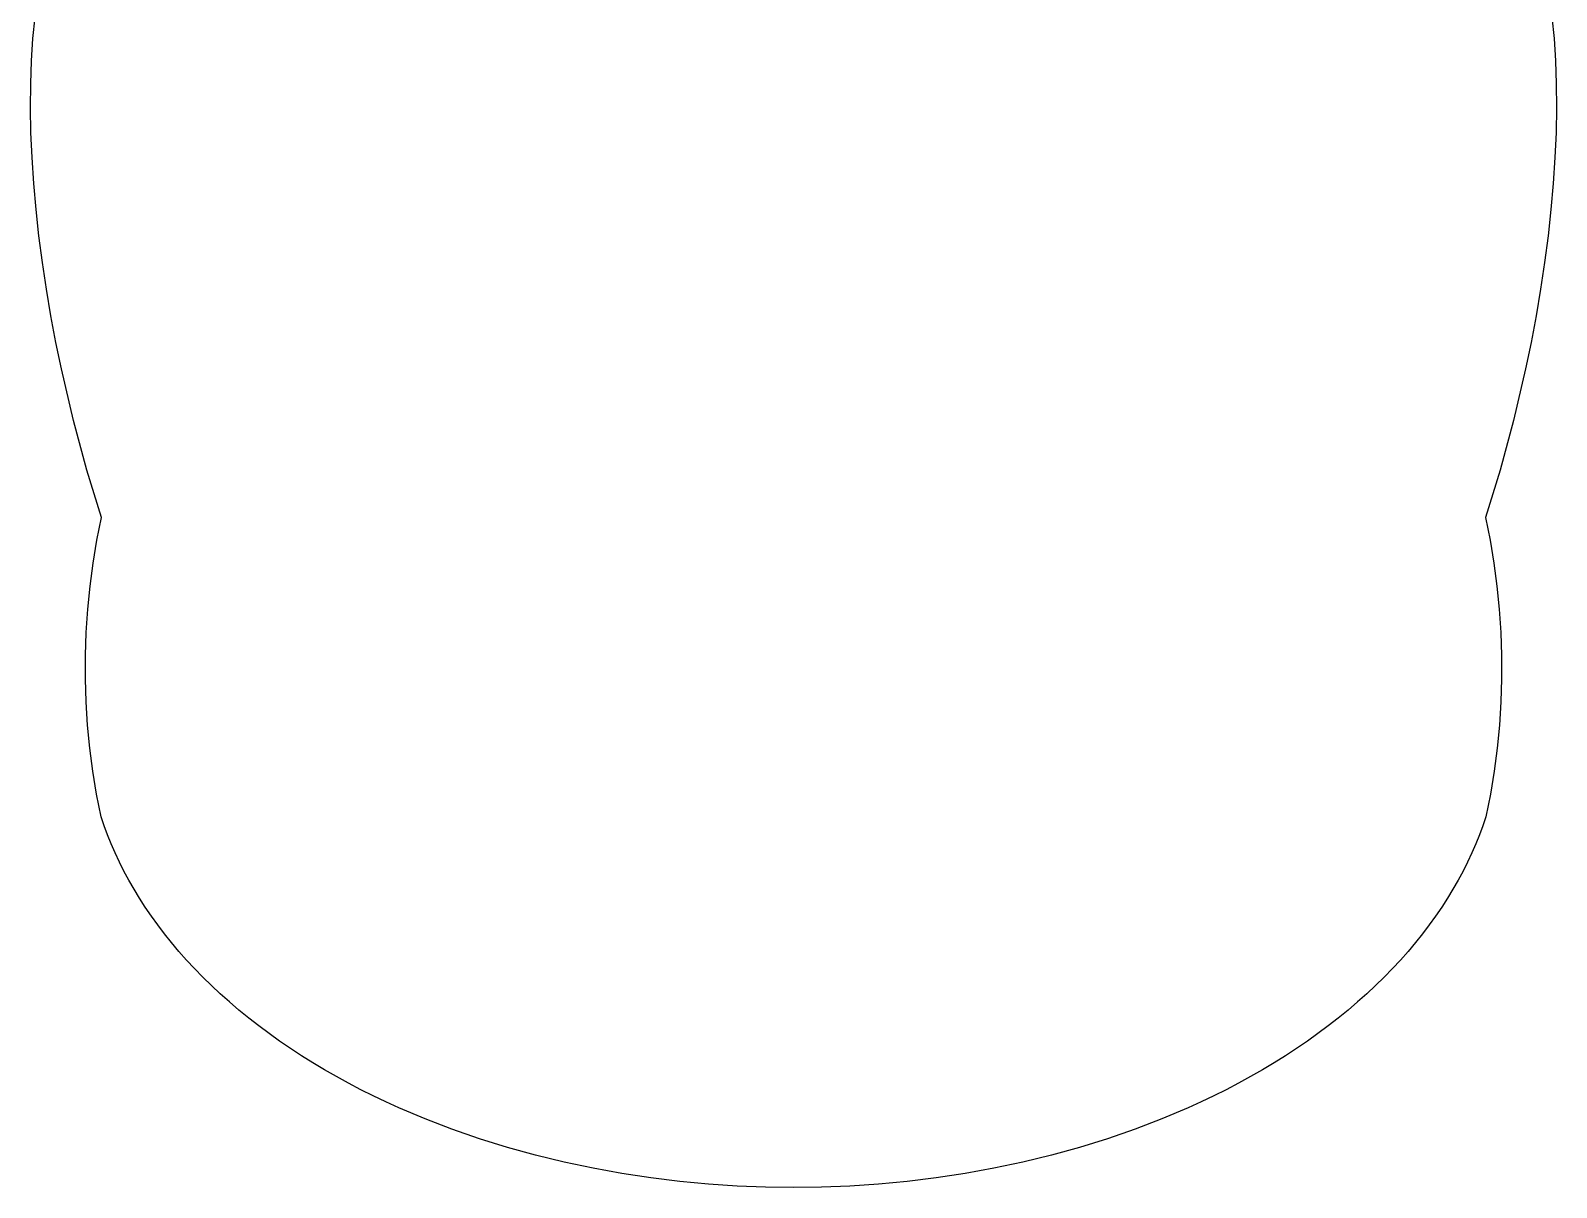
# Model space of a CAD drawing. Header units: millimetres. Extents: x -103 to 223, y -22 to 242.
# Drawn here: x -50.7 to 12.7, y -21.3 to 26.8 of the extents above; entities that cross this region are included whole.
import ezdxf

# ---------------------------------------------------------------- set-up
doc = ezdxf.new("R2010")
doc.units = ezdxf.units.MM
doc.layers.add('Capa 01', color=1, linetype='Continuous', true_color=0xff0000)

msp = doc.modelspace()

# ---------------------------------------------------------------- linework, layer by layer
at = {"layer": 'Capa 01'}
for p, q in [((-50.6, 26.44), (-50.514, 27.323)), ((12.511, 27.323), (12.596, 26.44)), ((-50.66, 25.516), (-50.6, 26.44)), ((12.596, 26.44), (12.656, 25.516)), ((-50.694, 24.556), (-50.66, 25.516)), ((12.656, 25.516), (12.691, 24.556)), ((-50.702, 23.562), (-50.694, 24.556)), ((12.691, 24.556), (12.698, 23.562)), ((-50.683, 22.538), (-50.702, 23.562)), ((12.698, 23.562), (12.68, 22.538)), ((-50.639, 21.488), (-50.683, 22.538)), ((12.68, 22.538), (12.635, 21.488)), ((-50.568, 20.418), (-50.639, 21.488)), ((12.635, 21.488), (12.565, 20.418)), ((-50.473, 19.331), (-50.568, 20.418)), ((12.565, 20.418), (12.469, 19.331)), ((-50.352, 18.232), (-50.473, 19.331)), ((12.469, 19.331), (12.349, 18.232)), ((-50.208, 17.125), (-50.352, 18.232)), ((12.349, 18.232), (12.205, 17.125)), ((-50.042, 16.015), (-50.208, 17.125)), ((12.205, 17.125), (12.039, 16.015)), ((-49.854, 14.906), (-50.042, 16.015)), ((12.039, 16.015), (11.851, 14.906)), ((-49.646, 13.802), (-49.854, 14.906)), ((11.851, 14.906), (11.643, 13.802)), ((-49.419, 12.708), (-49.646, 13.802)), ((11.643, 13.802), (11.416, 12.708)), ((-48.916, 10.563), (-49.419, 12.708)), ((11.416, 12.708), (10.913, 10.563)), ((-48.357, 8.497), (-48.916, 10.563)), ((10.913, 10.563), (10.354, 8.497)), ((-47.755, 6.53), (-48.357, 8.497)), ((10.354, 8.497), (9.752, 6.53)), ((-47.944, 5.585), (-47.755, 6.53)), ((9.752, 6.53), (9.941, 5.585)), ((-48.102, 4.634), (-47.944, 5.585)), ((9.941, 5.585), (10.099, 4.634)), ((-48.229, 3.678), (-48.102, 4.634)), ((10.099, 4.634), (10.226, 3.678)), ((-48.325, 2.719), (-48.229, 3.678)), ((10.226, 3.678), (10.322, 2.719)), ((-48.389, 1.757), (-48.325, 2.719)), ((10.322, 2.719), (10.386, 1.757)), ((-48.422, 0.794), (-48.389, 1.757)), ((10.386, 1.757), (10.419, 0.794)), ((-48.423, -0.17), (-48.422, 0.794)), ((10.419, 0.794), (10.42, -0.17)), ((-48.393, -1.134), (-48.423, -0.17)), ((10.42, -0.17), (10.389, -1.134)), ((-48.33, -2.096), (-48.393, -1.134)), ((10.389, -1.134), (10.327, -2.096)), ((-48.237, -3.055), (-48.33, -2.096)), ((10.327, -2.096), (10.234, -3.055)), ((-48.112, -4.011), (-48.237, -3.055)), ((10.234, -3.055), (10.109, -4.011)), ((-47.956, -4.962), (-48.112, -4.011)), ((10.109, -4.011), (9.953, -4.962)), ((-47.769, -5.908), (-47.956, -4.962)), ((9.953, -4.962), (9.765, -5.908)), ((-47.641, -6.283), (-47.769, -5.908)), ((-47.502, -6.659), (-47.641, -6.283)), ((9.638, -6.283), (9.498, -6.659)), ((9.765, -5.908), (9.638, -6.283)), ((-47.35, -7.035), (-47.502, -6.659)), ((9.498, -6.659), (9.346, -7.035)), ((-47.186, -7.412), (-47.35, -7.035)), ((-47.009, -7.789), (-47.186, -7.412)), ((9.182, -7.412), (9.006, -7.789)), ((9.346, -7.035), (9.182, -7.412)), ((-46.819, -8.165), (-47.009, -7.789)), ((-46.617, -8.541), (-46.819, -8.165)), ((8.816, -8.165), (8.614, -8.541)), ((9.006, -7.789), (8.816, -8.165)), ((-46.402, -8.917), (-46.617, -8.541)), ((8.614, -8.541), (8.399, -8.917)), ((-46.175, -9.291), (-46.402, -8.917)), ((-45.934, -9.664), (-46.175, -9.291)), ((8.171, -9.291), (7.931, -9.664)), ((8.399, -8.917), (8.171, -9.291)), ((-45.68, -10.036), (-45.934, -9.664)), ((-45.413, -10.406), (-45.68, -10.036)), ((7.677, -10.036), (7.41, -10.406)), ((7.931, -9.664), (7.677, -10.036)), ((-45.134, -10.774), (-45.413, -10.406)), ((-44.841, -11.139), (-45.134, -10.774)), ((7.13, -10.774), (6.838, -11.139)), ((7.41, -10.406), (7.13, -10.774)), ((-44.535, -11.502), (-44.841, -11.139)), ((6.838, -11.139), (6.532, -11.502)), ((-44.217, -11.861), (-44.535, -11.502)), ((-43.886, -12.218), (-44.217, -11.861)), ((6.214, -11.861), (5.882, -12.218)), ((6.532, -11.502), (6.214, -11.861)), ((-43.542, -12.571), (-43.886, -12.218)), ((-43.185, -12.92), (-43.542, -12.571)), ((5.539, -12.571), (5.182, -12.92)), ((5.882, -12.218), (5.539, -12.571)), ((-42.816, -13.265), (-43.185, -12.92)), ((-42.435, -13.605), (-42.816, -13.265)), ((4.813, -13.265), (4.432, -13.605)), ((5.182, -12.92), (4.813, -13.265)), ((-42.042, -13.941), (-42.435, -13.605)), ((-41.636, -14.272), (-42.042, -13.941)), ((4.038, -13.941), (3.633, -14.272)), ((4.432, -13.605), (4.038, -13.941)), ((-41.219, -14.598), (-41.636, -14.272)), ((3.633, -14.272), (3.216, -14.598)), ((-40.79, -14.918), (-41.219, -14.598)), ((-40.351, -15.232), (-40.79, -14.918)), ((2.787, -14.918), (2.347, -15.232)), ((3.216, -14.598), (2.787, -14.918)), ((-39.9, -15.54), (-40.351, -15.232)), ((-39.438, -15.842), (-39.9, -15.54)), ((-38.966, -16.138), (-39.438, -15.842)), ((1.435, -15.842), (0.963, -16.138)), ((1.897, -15.54), (1.435, -15.842)), ((2.347, -15.232), (1.897, -15.54)), ((-38.485, -16.426), (-38.966, -16.138)), ((-37.993, -16.708), (-38.485, -16.426)), ((0.481, -16.426), (-0.01, -16.708)), ((0.963, -16.138), (0.481, -16.426)), ((-37.492, -16.983), (-37.993, -16.708)), ((-36.982, -17.25), (-37.492, -16.983)), ((-0.511, -16.983), (-1.022, -17.25)), ((-0.01, -16.708), (-0.511, -16.983)), ((-36.463, -17.509), (-36.982, -17.25)), ((-35.936, -17.761), (-36.463, -17.509)), ((-1.54, -17.509), (-2.067, -17.761)), ((-1.022, -17.25), (-1.54, -17.509)), ((-35.401, -18.005), (-35.936, -17.761)), ((-34.31, -18.468), (-35.401, -18.005)), ((-2.602, -18.005), (-3.694, -18.468)), ((-2.067, -17.761), (-2.602, -18.005)), ((-33.192, -18.897), (-34.31, -18.468)), ((-32.051, -19.292), (-33.192, -18.897)), ((-4.812, -18.897), (-5.953, -19.292)), ((-3.694, -18.468), (-4.812, -18.897)), ((-30.89, -19.652), (-32.051, -19.292)), ((-29.715, -19.977), (-30.89, -19.652)), ((-7.113, -19.652), (-8.289, -19.977)), ((-5.953, -19.292), (-7.113, -19.652)), ((-28.527, -20.265), (-29.715, -19.977)), ((-27.33, -20.518), (-28.527, -20.265)), ((-9.477, -20.265), (-10.673, -20.518)), ((-8.289, -19.977), (-9.477, -20.265)), ((-26.129, -20.735), (-27.33, -20.518)), ((-24.926, -20.916), (-26.129, -20.735)), ((-23.725, -21.063), (-24.926, -20.916)), ((-13.077, -20.916), (-14.278, -21.063)), ((-11.874, -20.735), (-13.077, -20.916)), ((-10.673, -20.518), (-11.874, -20.735)), ((-22.529, -21.175), (-23.725, -21.063)), ((-21.342, -21.254), (-22.529, -21.175)), ((-20.165, -21.301), (-21.342, -21.254)), ((-19.002, -21.316), (-20.165, -21.301)), ((-17.838, -21.301), (-19.002, -21.316)), ((-16.662, -21.254), (-17.838, -21.301)), ((-15.474, -21.175), (-16.662, -21.254)), ((-14.278, -21.063), (-15.474, -21.175))]:
    msp.add_line(p, q, dxfattribs=at)

doc.saveas('drawing.dxf')
